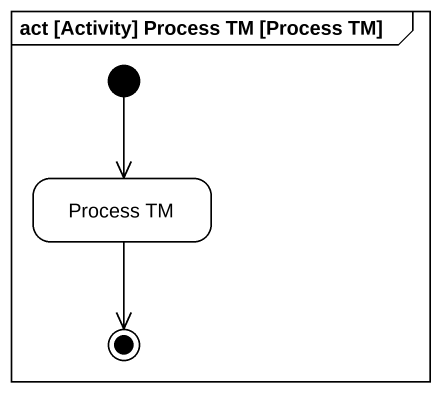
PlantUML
@startuml
mainframe act [Activity] Process TM [Process TM]
hide empty description
state "Process TM" as Process_TM
[*] --> Process_TM
Process_TM --> [*]
@enduml
